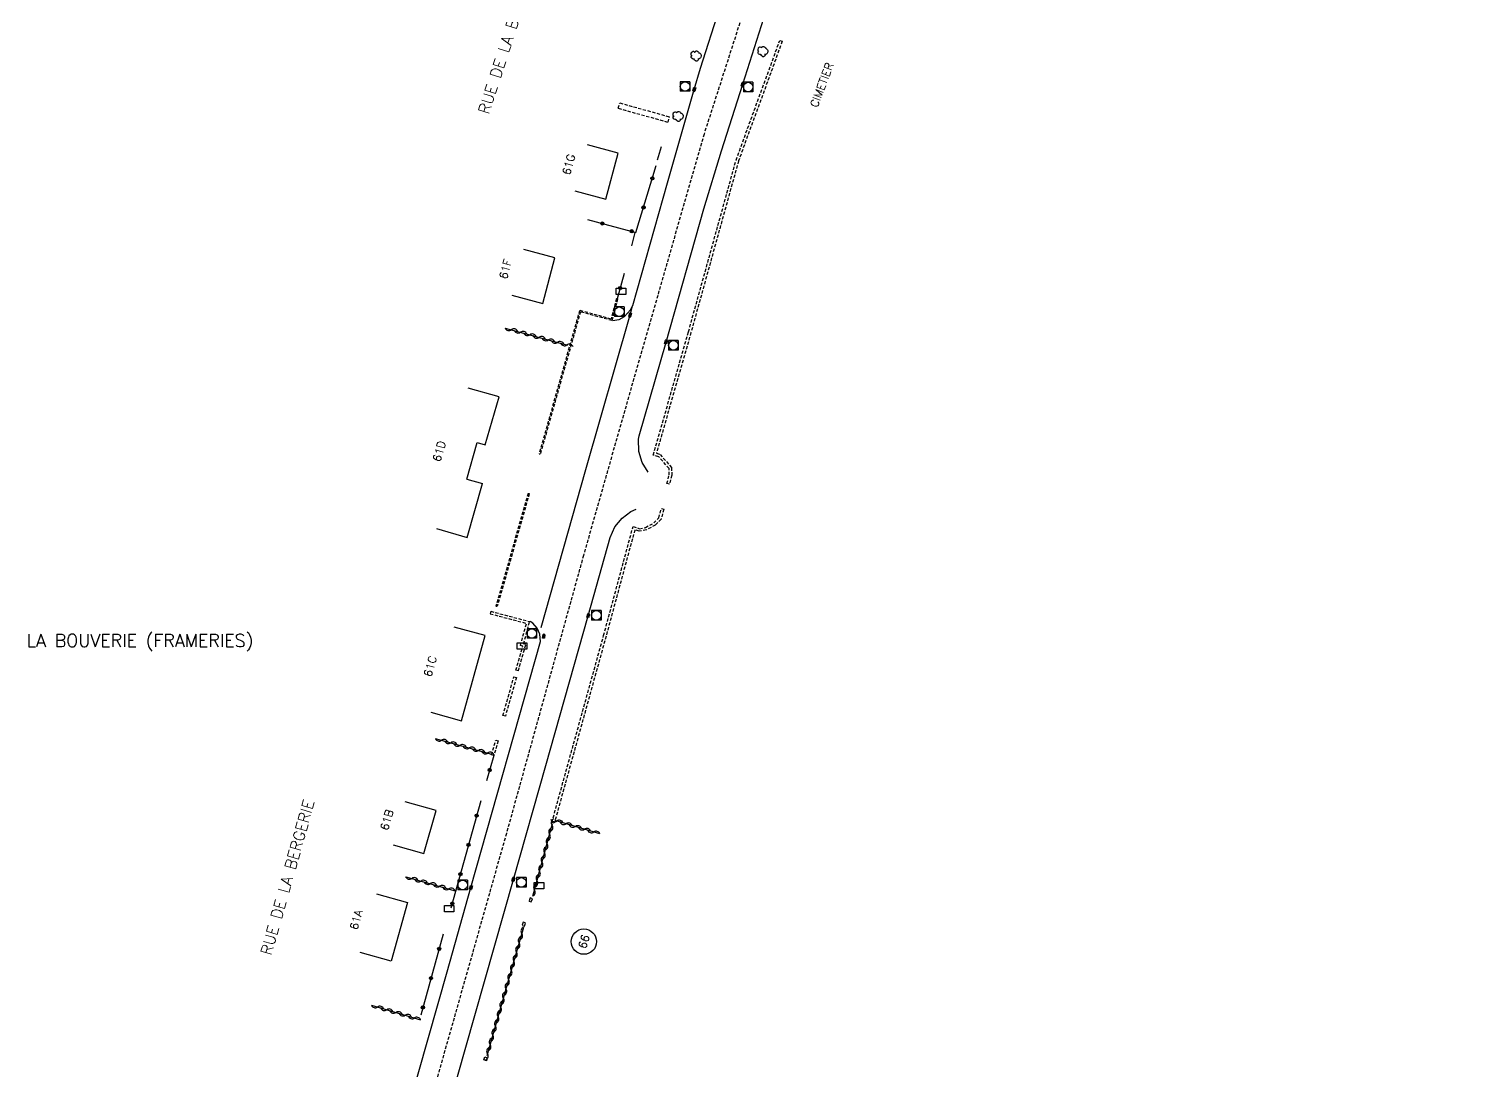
# Model space of a CAD drawing. Header units: millimetres. Extents: x 115000 to 116001, y 121999 to 123001.
# Drawn here: x 115015.9 to 115241.7, y 122420.5 to 122583.1 of the extents above; entities that cross this region are included whole.
import ezdxf
from ezdxf.enums import TextEntityAlignment as Align

# ---------------------------------------------------------------- set-up
doc = ezdxf.new("R2010")
doc.units = ezdxf.units.MM
doc.linetypes.add('DASHED', pattern=[0.75, 0.5, -0.25])
doc.layers.get('0').update_dxf_attribs({"linetype": 'CONTINUOUS'})
for name, color, linetype in [('W0001', 6, 'DASHED'), ('W0008', 7, 'CONTINUOUS'), ('W0100', 7, 'CONTINUOUS'), ('W0112', 1, 'DASHED'), ('W0300', 7, 'CONTINUOUS'), ('W0310', 3, 'CONTINUOUS'), ('W0322', 7, 'CONTINUOUS'), ('W0400', 7, 'CONTINUOUS'), ('W0420', 7, 'CONTINUOUS'), ('W0980', 7, 'CONTINUOUS'), ('W0984', 7, 'CONTINUOUS'), ('W0989', 7, 'CONTINUOUS'), ('W0991', 7, 'CONTINUOUS'), ('W1102', 7, 'CONTINUOUS'), ('W1471', 7, 'CONTINUOUS')]:
    doc.layers.add(name, color=color, linetype=linetype)
doc.styles.get("Standard").update_dxf_attribs({"font": 'romans.shx', "width": 0.85})

# ---------------------------------------------------------------- blocks, each defined once
blk = doc.blocks.new('t322o')
at = {"color": 0, "linetype": 'Continuous'}
for radius in [0.25, 0.15]:
    blk.add_circle((0, 0), radius, dxfattribs=at)
blk = doc.blocks.new('t310o')
at = {"color": 0, "linetype": 'Continuous'}
for centre, start, end in [((-0.5, 0.38), 216.8699, 323.1304), ((0.5, -0.37), 36.8699, 143.1303)]:
    blk.add_arc(centre, 0.625, start, end, dxfattribs=at)
blk = doc.blocks.new('T420')
for p, q in [((0.75, 0.75), (-0.75, 0.75)), ((-0.75, 0.75), (-0.75, -0.75)), ((0.75, 0.75), (0.75, -0.75)), ((0.75, -0.75), (-0.75, -0.75))]:
    blk.add_line(p, q)
blk.add_ellipse((0, 0), major_axis=(-0.53, 0.53), ratio=1, start_param=3.926991, end_param=10.210176)
blk = doc.blocks.new('T1471')
at = {"color": 0, "linetype": 'Continuous', "flags": 128}
blk.add_lwpolyline([(-0.75, -0.5), (-0.75, 0.5), (0.75, 0.5), (0.75, -0.5), (-0.75, -0.5)], dxfattribs=at)
blk = doc.blocks.new('T400')
for p, q in [((-0.15, 0.3), (0.15, 0.3)), ((-0.15, -0.25), (-0.15, 0.3)), ((-0.15, 0.15), (0.15, 0.15)), ((-0.15, 0), (0.15, 0)), ((0.15, 0.3), (0.15, -0.25)), ((-0.15, -0.15), (0.15, -0.15)), ((-0.15, -0.25), (-0.15, -0.3)), ((-0.15, -0.3), (0.15, -0.3)), ((0.15, -0.3), (0.15, -0.25))]:
    blk.add_line(p, q)
blk = doc.blocks.new('T300')
for p, q in [((-0.8, 0.51), (-0.86, 0.34)), ((-0.86, 0.34), (-0.86, 0.17)), ((-0.86, 0.17), (-0.74, 0.06)), ((-0.69, 0.63), (-0.8, 0.51)), ((-0.8, -0.06), (-0.74, 0.06)), ((-0.74, 0.06), (-0.69, 0.11)), ((-0.57, 0.69), (-0.69, 0.63)), ((-0.46, 0.69), (-0.57, 0.69)), ((-0.29, 0.63), (-0.46, 0.69)), ((-0.29, 0.63), (-0.17, 0.74)), ((-0.23, 0.57), (-0.29, 0.63)), ((-0.17, 0.74), (-0.06, 0.8)), ((-0.06, 0.8), (0.06, 0.8)), ((0.06, 0.8), (0.23, 0.74)), ((0.23, 0.74), (0.34, 0.63)), ((0.34, 0.63), (0.4, 0.51)), ((0.46, 0.46), (0.34, 0.46)), ((0.4, 0.51), (0.4, 0.46)), ((0.57, 0.4), (0.46, 0.46)), ((0.57, 0.4), (0.69, 0.29)), ((0.69, 0.29), (0.74, 0.17)), ((0.74, 0.06), (0.69, -0.17)), ((0.74, 0.17), (0.74, 0.06)), ((-0.8, -0.17), (-0.8, -0.06)), ((-0.8, -0.23), (-0.8, -0.17)), ((-0.74, -0.34), (-0.8, -0.23)), ((-0.69, -0.4), (-0.74, -0.34)), ((-0.51, -0.46), (-0.69, -0.4)), ((-0.4, -0.46), (-0.51, -0.46)), ((-0.4, -0.46), (-0.34, -0.46)), ((-0.34, -0.46), (-0.34, -0.4)), ((-0.34, -0.51), (-0.34, -0.46)), ((-0.29, -0.63), (-0.34, -0.51)), ((-0.17, -0.74), (-0.29, -0.63)), ((-0.06, -0.8), (-0.17, -0.74)), ((0.06, -0.8), (-0.06, -0.8)), ((0.17, -0.74), (0.06, -0.8)), ((0.23, -0.69), (0.17, -0.74)), ((0.29, -0.46), (0.23, -0.46)), ((0.29, -0.63), (0.23, -0.69)), ((0.46, -0.4), (0.29, -0.46)), ((0.34, -0.51), (0.29, -0.63)), ((0.34, -0.51), (0.34, -0.46)), ((0.57, -0.34), (0.46, -0.4)), ((0.63, -0.29), (0.57, -0.34)), ((0.69, -0.17), (0.63, -0.29))]:
    blk.add_line(p, q)

msp = doc.modelspace()

# ---------------------------------------------------------------- linework, layer by layer
at = {"layer": 'W0001'}
for points in [[(115257.52, 122770.98), (115234.5, 122743.28), (115208.62, 122712.2), (115186.79, 122685.9), (115172.3, 122668.38), (115162.23, 122655), (115151.54, 122638.52), (115146.59, 122630.04), (115135.81, 122607.55), (115128.83, 122589.78), (115121.41, 122566.71), (115110.04, 122527.11)], [(115110.04, 122527.11), (115102.58, 122500.89), (115090.53, 122457.43), (115078.59, 122415.29), (115069.59, 122383.61)]]:
    msp.add_lwpolyline(points, dxfattribs=at)
at = {"layer": 'W0008'}
for points in [[(115112.7, 122513.9), (115111.72, 122515.41), (115111.21, 122517.14), (115111.16, 122519.06), (115111.3, 122519.55), (115115.48, 122534.22), (115121.38, 122555.04), (115124.15, 122564.12), (115127.45, 122574.5), (115130.77, 122584.81), (115136.25, 122599.62), (115143.18, 122615.53), (115146.65, 122622.54), (115146.93, 122623.05), (115150.15, 122629.31), (115156.1, 122639.24), (115162.51, 122649.19), (115167.73, 122656.72), (115173.17, 122663.88), (115177.18, 122668.79), (115177.55, 122669.24), (115198.8, 122694.86)], [(115107.11, 122537.6), (115108.16, 122537.76), (115109.01, 122538.21), (115109.94, 122539.27), (115110.27, 122539.94), (115115.71, 122559.07), (115119.88, 122573.7), (115120.85, 122577), (115123.83, 122586.28)], [(115095.99, 122489.63), (115102.97, 122514.3), (115109.86, 122538.46), (115110.25, 122539.86)], [(115072.53, 122382.87), (115079.41, 122407.2), (115084.2, 122424.04), (115091.63, 122450.26), (115096.7, 122468.08), (115103.31, 122491.46), (115106.76, 122503.67), (115107.47, 122505.33), (115108.6, 122506.72), (115109.99, 122507.74), (115110.8, 122508.1)], [(115066.66, 122384.35), (115072.35, 122404.34), (115081.29, 122435.84), (115084.99, 122448.99), (115095.88, 122487.44), (115095.76, 122488.59), (115095.33, 122489.54), (115094.68, 122490.3), (115094.26, 122490.57)]]:
    msp.add_lwpolyline(points, dxfattribs=at)
at = {"layer": 'W0100'}
for q in [(115085.99, 122518.52), (115086.82, 122512.12)]:
    msp.add_line((115084.36, 122512.82), q, dxfattribs=at)
for points in [[(115101.23, 122557.84), (115106.06, 122556.52), (115108.01, 122563.71), (115103.19, 122565.03)], [(115091.38, 122541.53), (115096.22, 122540.26), (115098.1, 122547.4), (115093.27, 122548.67)], [(115085.99, 122518.52), (115087.24, 122518.18), (115089.39, 122525.66), (115084.58, 122527.04)], [(115079.6, 122505.08), (115084.41, 122503.7), (115086.82, 122512.12)], [(115078.72, 122476.37), (115083.54, 122475.04), (115087.21, 122488.35), (115082.39, 122489.68)], [(115072.84, 122455.65), (115077.65, 122454.3), (115079.54, 122461.03), (115074.73, 122462.38)], [(115070.26, 122448), (115075.08, 122446.67), (115072.53, 122437.49), (115067.71, 122438.82)]]:
    msp.add_lwpolyline(points, dxfattribs=at)
at = {"layer": 'W0112'}
for p, q in [((115126.42, 122562.66), (115133.25, 122581.35)), ((115108.02, 122570.74), (115115.8, 122568.57)), ((115115.8, 122568.57), (115116.02, 122569.41)), ((115107.72, 122541), (115107.91, 122540.95)), ((115095.82, 122516.68), (115095.63, 122516.72)), ((115093.91, 122510.57), (115088.91, 122492.96)), ((115114.34, 122506.75), (115114.75, 122508.2)), ((115088.08, 122492.16), (115087.98, 122491.78)), ((115087.98, 122491.78), (115093.68, 122490.27)), ((115088.08, 122492.16), (115094.17, 122490.55)), ((115088.91, 122492.96), (115089.11, 122492.93)), ((115092.09, 122481.8), (115090.37, 122475.76)), ((115092.4, 122482.83), (115092.02, 122482.94)), ((115090.37, 122475.76), (115089.98, 122475.87)), ((115089.25, 122471.89), (115088.59, 122469.62)), ((115088.59, 122469.62), (115088.21, 122469.73)), ((115094.26, 122447.4), (115094.05, 122446.88)), ((115094.05, 122446.88), (115094.43, 122446.74)), ((115093.13, 122443.6), (115092.99, 122443.07)), ((115092.99, 122443.07), (115093.37, 122442.97)), ((115087.03, 122422.05), (115087.17, 122422.53)), ((115087.17, 122422.53), (115087.55, 122422.41))]:
    msp.add_line(p, q, dxfattribs=at)
for points in [[(115133.25, 122581.35), (115133.63, 122581.21), (115126.8, 122562.53), (115119.37, 122535.72), (115113.97, 122516.84), (115114.55, 122516.66), (115116.34, 122514.62), (115116.37, 122513.41)], [(115108.02, 122570.74), (115108.24, 122571.58), (115116.02, 122569.41)], [(115115.62, 122512.1), (115115.97, 122513.45), (115115.94, 122514.47), (115114.33, 122516.31), (115113.48, 122516.57), (115118.98, 122535.82), (115126.42, 122562.66)], [(115107.72, 122541), (115106.88, 122537.81), (115101.97, 122539.17), (115095.64, 122516.73)], [(115107.91, 122540.95), (115107.02, 122537.58), (115102.1, 122538.94), (115095.82, 122516.68)], [(115116.37, 122513.41), (115116, 122511.99), (115115.62, 122512.1)], [(115093.91, 122510.57), (115094.11, 122510.54), (115089.11, 122492.93)], [(115097.64, 122459.17), (115105.72, 122488.36), (115110.32, 122505.42), (115111.33, 122505.06), (115112.26, 122505.24), (115113.55, 122505.95), (115114.34, 122506.75)], [(115114.75, 122508.2), (115115.13, 122508.09), (115114.7, 122506.54), (115113.8, 122505.63), (115112.4, 122504.86), (115111.3, 122504.65), (115110.6, 122504.9), (115106.1, 122488.25)], [(115092.02, 122482.94), (115093.09, 122486.7), (115092.73, 122486.82), (115093.68, 122490.27)], [(115092.4, 122482.83), (115093.58, 122486.96), (115093.22, 122487.08), (115094.17, 122490.55)], [(115106.1, 122488.25), (115098.02, 122459.06), (115097.64, 122459.17)], [(115089.98, 122475.87), (115091.71, 122481.91), (115092.09, 122481.8)], [(115088.21, 122469.73), (115088.87, 122472), (115089.25, 122471.89)], [(115094.43, 122446.74), (115094.63, 122447.25), (115094.26, 122447.4)], [(115093.37, 122442.97), (115093.52, 122443.5), (115093.13, 122443.6)], [(115087.55, 122422.41), (115087.41, 122421.93), (115087.03, 122422.05)]]:
    msp.add_lwpolyline(points, dxfattribs=at)
at = {"layer": 'W0310'}
for p, q in [((115090.34, 122536.41), (115100.1, 122533.73)), ((115079.43, 122472.26), (115088.2, 122469.85)), ((115105.14, 122457.4), (115098.16, 122459.47)), ((115094.66, 122447.65), (115097.73, 122458.98)), ((115074.8, 122450.68), (115082.53, 122448.5)), ((115069.46, 122430.61), (115077.1, 122428.33))]:
    msp.add_line(p, q, dxfattribs=at)
msp.add_lwpolyline([(115093.2, 122442.77), (115091.35, 122436.25), (115087.47, 122422.71)], dxfattribs=at)
at = {"layer": 'W0322'}
for p, q in [((115114.7, 122564.71), (115114.09, 122562.66)), ((115110.62, 122551.31), (115110.09, 122549.26)), ((115108.93, 122544.95), (115107.84, 122540.98)), ((115088.59, 122469.61), (115087.42, 122465.64)), ((115086.53, 122462.52), (115081.88, 122445.76)), ((115080.67, 122441.7), (115077.15, 122429.04))]:
    msp.add_line(p, q, dxfattribs=at)
msp.add_lwpolyline([(115103.22, 122553.35), (115110.77, 122551.36), (115113.95, 122561.79)], dxfattribs=at)
at = {"layer": 'W1102'}
msp.add_circle((115102.64, 122440.54), 1.98, dxfattribs=at)

# ---------------------------------------------------------------- block references
at = {"layer": 'W0300'}
for p in [(115120.22, 122578.9), (115130.65, 122579.6), (115117.41, 122569.46)]:
    msp.add_blockref('T300', p, dxfattribs=at)
at = {"layer": 'W0310'}
for p, rotation in [((115091.31, 122536.15), 344.6267329060191), ((115092.75, 122535.75), 344.6267329060191), ((115094.2, 122535.35), 344.6267329060191), ((115095.65, 122534.95), 344.6267329060191), ((115097.09, 122534.55), 344.6267329060191), ((115098.54, 122534.16), 344.6267329060191), ((115099.98, 122533.76), 344.6267329060191), ((115080.4, 122472), 344.6115227272598), ((115081.85, 122471.6), 344.6115227272598), ((115083.29, 122471.2), 344.6115227272598), ((115084.74, 122470.8), 344.6115227272598), ((115086.18, 122470.41), 344.6115227272598), ((115087.63, 122470.01), 344.6115227272598), ((115097.67, 122458.75), 74.8065410937301), ((115098.43, 122459.39), 163.4754769027743), ((115099.87, 122458.96), 163.4754769027743), ((115096.89, 122455.85), 74.8065410937301), ((115097.28, 122457.3), 74.8065410937301), ((115101.31, 122458.54), 163.4754769027743), ((115102.74, 122458.11), 163.4754769027743), ((115104.18, 122457.68), 163.4754769027743), ((115096.49, 122454.41), 74.8065410937301), ((115095.71, 122451.51), 74.8065410937301), ((115096.1, 122452.96), 74.8065410937301), ((115075.76, 122450.41), 344.2731024807975), ((115077.2, 122450), 344.2731024807975), ((115095.31, 122450.07), 74.8065410937301), ((115078.65, 122449.6), 344.2731024807975), ((115080.09, 122449.19), 344.2731024807975), ((115081.53, 122448.78), 344.2731024807975), ((115094.92, 122448.62), 74.8065410937301), ((115092.51, 122440.36), 254.124199466439), ((115092.93, 122441.81), 254.124199466439), ((115092.1, 122438.92), 254.124199466439), ((115091.28, 122436.04), 254.0226833863755), ((115091.69, 122437.48), 254.124199466439), ((115090.87, 122434.59), 254.0226833863755), ((115090.04, 122431.71), 254.0226833863755), ((115090.46, 122433.15), 254.0226833863755), ((115070.41, 122430.32), 343.40862461682), ((115071.85, 122429.89), 343.40862461682), ((115073.29, 122429.47), 343.40862461682), ((115089.22, 122428.82), 254.0226833863755), ((115089.63, 122430.27), 254.0226833863755), ((115074.73, 122429.04), 343.40862461682), ((115076.16, 122428.61), 343.40862461682), ((115088.81, 122427.38), 254.0226833863755), ((115087.98, 122424.5), 254.0226833863755), ((115088.39, 122425.94), 254.0226833863755), ((115087.57, 122423.06), 254.0226833863755)]:
    msp.add_blockref('t310o', p, dxfattribs=dict(at, rotation=rotation))
at = {"layer": 'W0322'}
for p, rotation in [((115113.34, 122559.79), 73.07234266713006), ((115111.96, 122555.25), 73.07234266713006), ((115105.52, 122552.74), 345.219703211391), ((115110.11, 122551.53), 345.219703211391), ((115108.3, 122542.66), 254.6106802082701), ((115087.92, 122467.34), 253.5697766140534), ((115085.89, 122460.23), 254.5057521684157), ((115084.62, 122455.66), 254.5057521684157), ((115083.35, 122451.08), 254.5057521684157), ((115082.09, 122446.5), 254.5057521684157), ((115080.03, 122439.41), 254.4590223122883), ((115078.76, 122434.83), 254.4590223122883), ((115077.49, 122430.26), 254.4590223122883)]:
    msp.add_blockref('t322o', p, dxfattribs=dict(at, rotation=rotation))
at = {"layer": 'W0400'}
for p, rotation in [((115127.45, 122574.5), 162.3555500780897), ((115119.88, 122573.7), 344.1155871315091), ((115109.86, 122538.46), 344.1008910780583), ((115115.48, 122534.22), 164.0928650235166), ((115103.31, 122491.46), 164.2015645208272), ((115096.37, 122488.25), 172.6663312241396), ((115091.63, 122450.26), 164.1796851313131), ((115084.99, 122448.99), 344.286698931454)]:
    msp.add_blockref('T400', p, dxfattribs=dict(at, rotation=rotation))
at = {"layer": 'W0420'}
for p in [(115118.45, 122574.15), (115128.3, 122574.05), (115108.17, 122538.95), (115116.63, 122533.7), (115104.59, 122491.52), (115094.51, 122488.68), (115083.7, 122449.4), (115092.87, 122449.79)]:
    msp.add_blockref('T420', p, dxfattribs=at)
at = {"layer": 'W1471'}
for p in [(115108.42, 122542.15), (115092.97, 122486.74), (115095.61, 122449.27), (115081.59, 122445.7)]:
    msp.add_blockref('T1471', p, dxfattribs=at)

# ---------------------------------------------------------------- texts
at = {"layer": 'W0980'}
msp.add_text('LA BOUVERIE (FRAMERIES)', height=2, dxfattribs=at).set_placement((115033.3, 122487.44), align=Align.MIDDLE)
at = {"layer": 'W0984'}
for s, rotation, p in [('CIMETIER', 69.4291, (115139.8, 122574.39)), ('66', 72.9082, (115102.64, 122440.54))]:
    msp.add_text(s, height=1.25, rotation=rotation, dxfattribs=at).set_placement(p, align=Align.MIDDLE)
at = {"layer": 'W0989'}
for rotation, p in [(72.2105, (115090.77, 122581.89)), (74.2862, (115056.33, 122450.58))]:
    msp.add_text('RUE DE LA BERGERIE', height=1.75, rotation=rotation, dxfattribs=at).set_placement(p, align=Align.MIDDLE)
at = {"layer": 'W0991'}
for s, rotation, p in [('61G', 74.7686, (115100.28, 122561.96)), ('61F', 75.237, (115090.39, 122545.61)), ('61D', 73.9532, (115080.04, 122517.16)), ('61C', 74.5816, (115078.63, 122483.56)), ('61B', 74.3018, (115071.86, 122459.56)), ('61A', 74.4872, (115067.06, 122443.95))]:
    msp.add_text(s, height=1.25, rotation=rotation, dxfattribs=at).set_placement(p, align=Align.MIDDLE)

doc.saveas('drawing.dxf')
